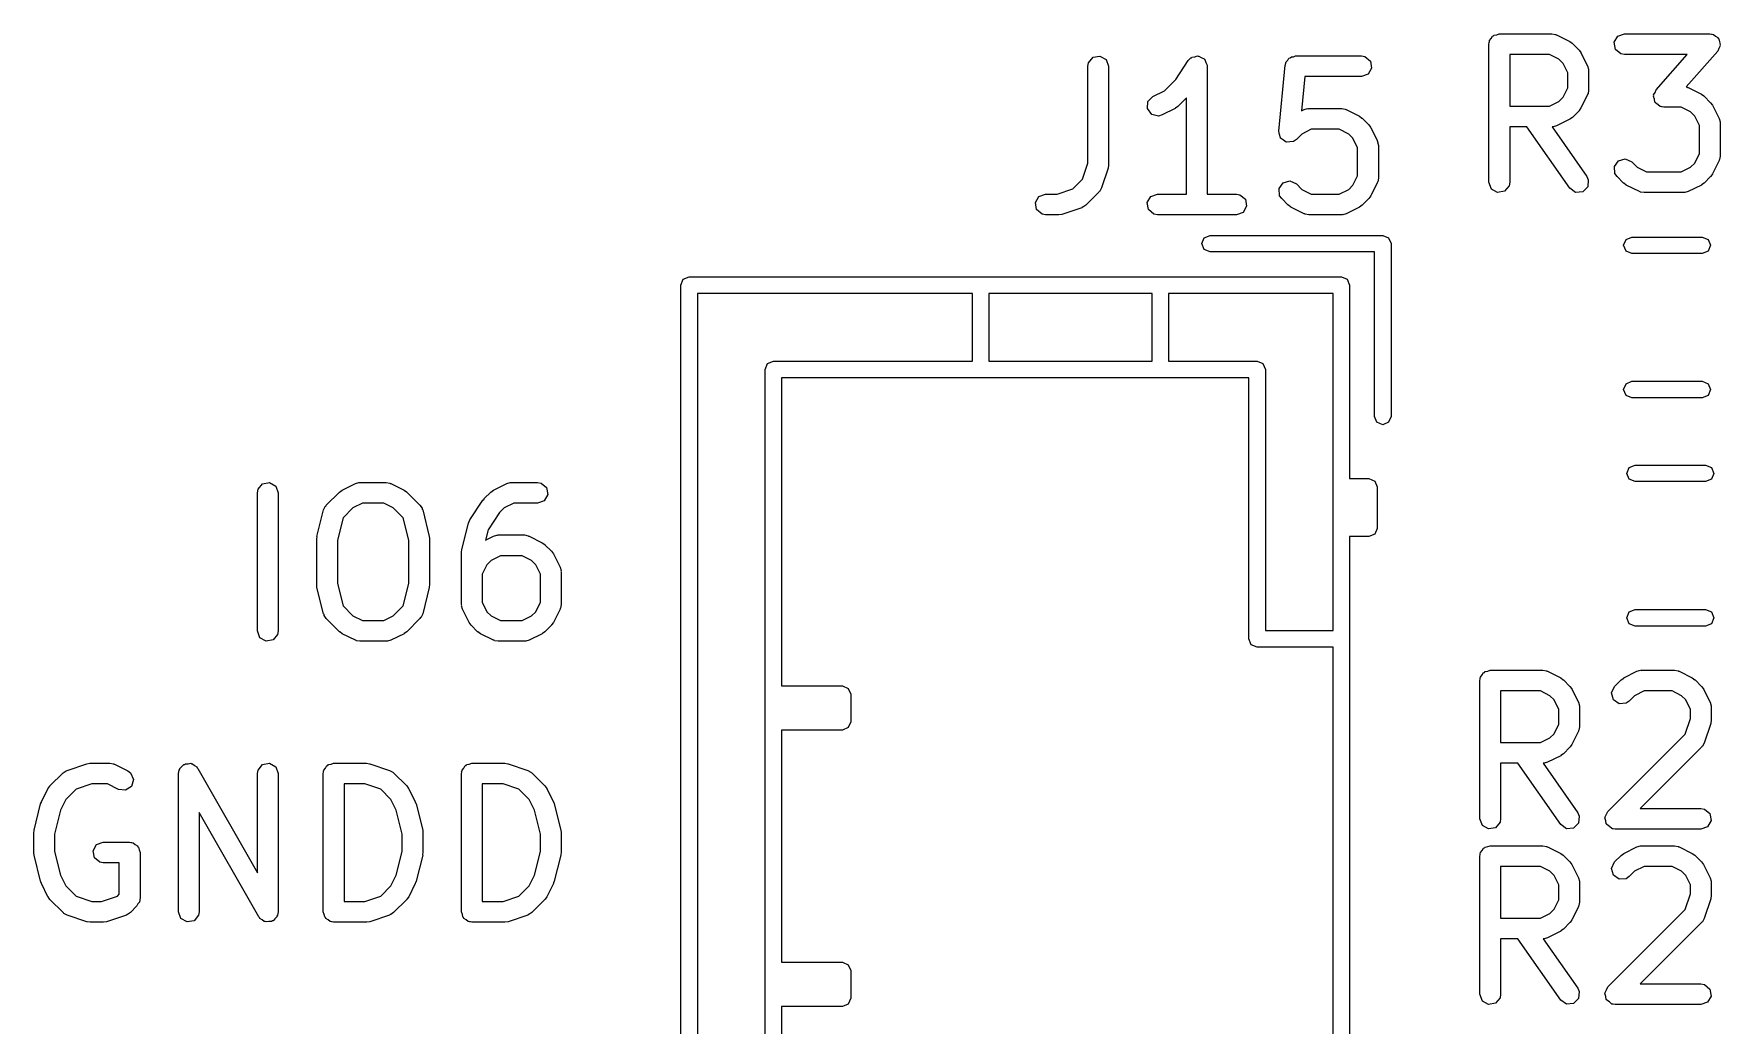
# Model space of a CAD drawing. Extents: x 50 to 157, y -175 to -22.
# Drawn here: x 52.13 to 64.33, y -145.67 to -138.5 of the extents above; entities that cross this region are included whole.
import ezdxf

# ---------------------------------------------------------------- set-up
doc = ezdxf.new("R2010")
doc.units = 0
doc.layers.add('BLACK', color=7, linetype='CONTINUOUS')

msp = doc.modelspace()

# ---------------------------------------------------------------- linework, layer by layer
at = {"layer": 'BLACK', "linetype": 'CONTINUOUS'}
for p, q in [((62.6743, -138.533), (62.684, -138.516)), ((62.684, -138.516), (62.6904, -138.514)), ((62.6904, -138.514), (62.6947, -138.508)), ((62.6947, -138.508), (62.7139, -138.505)), ((62.7139, -138.505), (62.7322, -138.498)), ((62.7322, -138.498), (63.1132, -138.498)), ((63.1132, -138.498), (63.1388, -138.503)), ((63.1388, -138.503), (63.1423, -138.506)), ((63.1423, -138.506), (63.1467, -138.506)), ((63.1467, -138.506), (63.2419, -138.554)), ((63.5631, -138.56), (63.5888, -138.516)), ((63.5888, -138.516), (63.637, -138.498)), ((63.637, -138.498), (64.256, -138.498)), ((64.256, -138.498), (64.2671, -138.5)), ((64.2671, -138.5), (64.2706, -138.5)), ((64.2706, -138.5), (64.2732, -138.501)), ((64.2732, -138.501), (64.2817, -138.503)), ((64.2817, -138.503), (64.2972, -138.516)), ((64.2972, -138.516), (64.3145, -138.526)), ((62.6572, -138.573), (62.6589, -138.564)), ((62.6572, -139.573), (62.6572, -138.573)), ((62.6584, -138.56), (62.66, -138.557)), ((62.6589, -138.564), (62.6584, -138.56)), ((62.66, -138.557), (62.6617, -138.548)), ((62.6617, -138.548), (62.6743, -138.533)), ((63.2419, -138.554), (63.26, -138.567)), ((63.26, -138.567), (63.2614, -138.568)), ((63.2614, -138.568), (63.3091, -138.616)), ((63.3091, -138.616), (63.3219, -138.634)), ((63.3219, -138.634), (63.3231, -138.635)), ((63.3231, -138.635), (63.3707, -138.73)), ((63.572, -138.611), (63.5631, -138.56)), ((63.6113, -138.644), (63.572, -138.611)), ((64.3125, -138.623), (64.085, -138.883)), ((64.3198, -138.604), (64.3125, -138.623)), ((64.3145, -138.526), (64.3164, -138.532)), ((64.3164, -138.532), (64.321, -138.536)), ((64.3299, -138.586), (64.3198, -138.604)), ((64.321, -138.536), (64.3245, -138.556)), ((64.3245, -138.556), (64.331, -138.575)), ((64.331, -138.575), (64.3288, -138.581)), ((64.3288, -138.581), (64.3299, -138.586)), ((59.7545, -138.733), (59.759, -138.708)), ((59.7545, -139.435), (59.7545, -138.733)), ((59.759, -138.708), (59.792, -138.668)), ((59.792, -138.668), (59.8425, -138.66)), ((59.8425, -138.66), (59.8869, -138.685)), ((59.8869, -138.685), (59.9045, -138.733)), ((59.9045, -138.733), (59.9045, -139.448)), ((60.3902, -138.828), (60.4814, -138.692)), ((60.4814, -138.692), (60.4993, -138.673)), ((60.4993, -138.673), (60.5035, -138.672)), ((60.5035, -138.672), (60.5063, -138.668)), ((60.5063, -138.668), (60.5277, -138.665)), ((60.5277, -138.665), (60.5486, -138.659)), ((60.5486, -138.659), (60.5525, -138.66)), ((60.5525, -138.66), (60.5568, -138.66)), ((60.5568, -138.66), (60.5756, -138.67)), ((60.5756, -138.67), (60.5956, -138.679)), ((60.5956, -138.679), (60.5975, -138.683)), ((60.5975, -138.683), (60.6012, -138.685)), ((60.6012, -138.685), (60.6087, -138.706)), ((60.6087, -138.706), (60.6183, -138.725)), ((60.6183, -138.725), (60.6173, -138.729)), ((60.6173, -138.729), (60.6188, -138.733)), ((60.6188, -138.733), (60.6188, -139.658)), ((61.1358, -139.202), (61.1834, -138.726)), ((61.1834, -138.726), (61.1845, -138.722)), ((61.1842, -138.72), (61.1857, -138.718)), ((61.1845, -138.722), (61.1842, -138.72)), ((61.1857, -138.718), (61.1905, -138.701)), ((61.1905, -138.701), (61.2019, -138.69)), ((61.2019, -138.69), (61.2098, -138.676)), ((61.2098, -138.676), (61.2197, -138.672)), ((61.2197, -138.672), (61.2272, -138.665)), ((61.2272, -138.665), (61.2431, -138.664)), ((61.2431, -138.664), (61.258, -138.658)), ((61.258, -138.658), (61.7342, -138.658)), ((61.7342, -138.658), (61.7599, -138.663)), ((61.7599, -138.663), (61.7992, -138.696)), ((61.8081, -138.746), (61.7824, -138.791)), ((61.7992, -138.696), (61.8081, -138.746)), ((62.8072, -138.648), (62.8072, -139.022)), ((63.0955, -138.648), (62.8072, -138.648)), ((63.164, -138.683), (63.0955, -138.648)), ((63.1944, -138.713), (63.164, -138.683)), ((63.2286, -138.782), (63.1944, -138.713)), ((63.3707, -138.73), (63.3781, -138.755)), ((63.3781, -138.755), (63.3771, -138.76)), ((63.3771, -138.76), (63.3786, -138.764)), ((63.637, -138.648), (63.6113, -138.644)), ((64.0907, -138.648), (63.637, -138.648)), ((63.8662, -138.905), (64.0907, -138.648)), ((60.3089, -138.91), (60.3902, -138.828)), ((61.3259, -138.808), (61.3011, -139.057)), ((61.7342, -138.808), (61.3259, -138.808)), ((61.7824, -138.791), (61.7342, -138.808)), ((63.2286, -138.889), (63.2286, -138.782)), ((63.3786, -138.764), (63.3786, -138.907)), ((64.085, -138.883), (64.0912, -138.884)), ((60.1862, -139.04), (60.1892, -138.989)), ((60.1892, -138.989), (60.2245, -138.952)), ((60.2245, -138.952), (60.3089, -138.91)), ((60.4688, -138.962), (60.4063, -139.025)), ((60.4688, -139.658), (60.4688, -138.962)), ((63.0955, -139.022), (63.164, -138.988)), ((63.164, -138.988), (63.1944, -138.958)), ((63.1944, -138.958), (63.2286, -138.889)), ((63.3707, -138.94), (63.3231, -139.035)), ((63.3712, -138.936), (63.3707, -138.94)), ((63.3741, -138.932), (63.3712, -138.936)), ((63.3786, -138.907), (63.3741, -138.932)), ((63.8477, -138.953), (63.8499, -138.947)), ((63.8542, -138.972), (63.8477, -138.953)), ((63.8488, -138.941), (63.8589, -138.924)), ((63.8499, -138.947), (63.8488, -138.941)), ((63.8577, -138.992), (63.8542, -138.972)), ((63.8623, -138.996), (63.8577, -138.992)), ((63.8589, -138.924), (63.8662, -138.905)), ((63.8643, -139.001), (63.8623, -138.996)), ((63.8815, -139.012), (63.8643, -139.001)), ((64.0912, -138.884), (64.0946, -138.887)), ((64.0946, -138.887), (64.0991, -138.887)), ((64.0991, -138.887), (64.1943, -138.935)), ((64.1943, -138.935), (64.2123, -138.948)), ((64.2123, -138.948), (64.2138, -138.949)), ((64.2138, -138.949), (64.2614, -138.997)), ((64.2614, -138.997), (64.2743, -139.015)), ((60.2167, -139.082), (60.1862, -139.04)), ((60.2666, -139.094), (60.2167, -139.082)), ((60.2916, -139.086), (60.2666, -139.094)), ((60.3868, -139.039), (60.2916, -139.086)), ((60.388, -139.037), (60.3868, -139.039)), ((60.4063, -139.025), (60.388, -139.037)), ((61.3011, -139.057), (61.3197, -139.047)), ((61.3197, -139.047), (61.3447, -139.04)), ((61.3447, -139.04), (61.3491, -139.041)), ((61.3491, -139.041), (61.3533, -139.039)), ((61.3533, -139.039), (61.5914, -139.039)), ((61.5914, -139.039), (61.617, -139.044)), ((61.617, -139.044), (61.6205, -139.047)), ((61.6205, -139.047), (61.6249, -139.047)), ((61.6249, -139.047), (61.7202, -139.095)), ((61.7202, -139.095), (61.7382, -139.108)), ((61.7382, -139.108), (61.7397, -139.109)), ((61.7397, -139.109), (61.7873, -139.157)), ((62.8072, -139.022), (63.0955, -139.022)), ((63.2419, -139.117), (63.1467, -139.164)), ((63.2431, -139.115), (63.2419, -139.117)), ((63.2614, -139.103), (63.2431, -139.115)), ((63.3091, -139.055), (63.2614, -139.103)), ((63.3097, -139.054), (63.3091, -139.055)), ((63.3231, -139.035), (63.3097, -139.054)), ((63.897, -139.025), (63.8815, -139.012)), ((63.9055, -139.026), (63.897, -139.025)), ((63.9081, -139.028), (63.9055, -139.026)), ((63.9116, -139.027), (63.9081, -139.028)), ((63.9227, -139.029), (63.9116, -139.027)), ((64.0478, -139.029), (63.9227, -139.029)), ((64.1164, -139.064), (64.0478, -139.029)), ((64.1468, -139.094), (64.1164, -139.064)), ((64.181, -139.163), (64.1468, -139.094)), ((64.2743, -139.015), (64.2755, -139.016)), ((64.2755, -139.016), (64.3231, -139.111)), ((64.3231, -139.111), (64.3305, -139.136)), ((61.1422, -139.227), (61.1357, -139.203)), ((61.1357, -139.203), (61.1359, -139.203)), ((61.1359, -139.203), (61.1358, -139.202)), ((61.1485, -139.252), (61.1422, -139.227)), ((61.3025, -139.224), (61.2635, -139.263)), ((61.371, -139.189), (61.3025, -139.224)), ((61.5737, -139.189), (61.371, -139.189)), ((61.6422, -139.224), (61.5737, -139.189)), ((61.6726, -139.254), (61.6422, -139.224)), ((61.7873, -139.157), (61.8001, -139.175)), ((61.8001, -139.175), (61.8013, -139.176)), ((61.8013, -139.176), (61.8489, -139.271)), ((62.9313, -139.172), (62.8072, -139.172)), ((62.8072, -139.172), (62.8072, -139.573)), ((63.2422, -139.616), (62.9313, -139.172)), ((63.1174, -139.171), (63.1141, -139.172)), ((63.1141, -139.172), (63.3651, -139.53)), ((63.1217, -139.172), (63.1174, -139.171)), ((63.1467, -139.164), (63.1217, -139.172)), ((64.181, -139.365), (64.181, -139.163)), ((64.3305, -139.136), (64.3295, -139.141)), ((64.3295, -139.141), (64.331, -139.145)), ((64.331, -139.145), (64.331, -139.383)), ((61.1489, -139.252), (61.1485, -139.252)), ((61.149, -139.253), (61.1489, -139.252)), ((61.1696, -139.267), (61.149, -139.253)), ((61.1901, -139.282), (61.1696, -139.267)), ((61.1906, -139.282), (61.1901, -139.282)), ((61.191, -139.282), (61.1906, -139.282)), ((61.2161, -139.28), (61.191, -139.282)), ((61.2413, -139.278), (61.2161, -139.28)), ((61.2416, -139.278), (61.2413, -139.278)), ((61.2421, -139.278), (61.2416, -139.278)), ((61.2635, -139.263), (61.2421, -139.278)), ((61.7069, -139.323), (61.6726, -139.254)), ((61.7069, -139.525), (61.7069, -139.323)), ((61.8489, -139.271), (61.8564, -139.296)), ((61.8564, -139.296), (61.8553, -139.301)), ((61.8553, -139.301), (61.8569, -139.305)), ((61.8569, -139.305), (61.8569, -139.543)), ((64.1468, -139.434), (64.181, -139.365)), ((59.7163, -139.55), (59.7545, -139.435)), ((59.9006, -139.471), (59.853, -139.614)), ((59.9045, -139.448), (59.9006, -139.47)), ((59.9006, -139.47), (59.9006, -139.471)), ((63.5645, -139.459), (63.594, -139.417)), ((63.569, -139.51), (63.5645, -139.459)), ((63.594, -139.417), (63.6435, -139.403)), ((63.6435, -139.403), (63.69, -139.425)), ((63.69, -139.425), (63.729, -139.464)), ((63.729, -139.464), (63.7975, -139.498)), ((64.0478, -139.498), (64.1164, -139.464)), ((64.1164, -139.464), (64.1468, -139.434)), ((64.3231, -139.416), (64.2755, -139.512)), ((64.3236, -139.412), (64.3231, -139.416)), ((64.3265, -139.409), (64.3236, -139.412)), ((64.331, -139.383), (64.3265, -139.409)), ((59.6461, -139.62), (59.7163, -139.55)), ((59.853, -139.614), (59.8406, -139.637)), ((61.138, -139.619), (61.1674, -139.577)), ((61.1674, -139.577), (61.217, -139.563)), ((61.217, -139.563), (61.2635, -139.585)), ((61.2635, -139.585), (61.3025, -139.624)), ((61.6422, -139.624), (61.6726, -139.594)), ((61.6726, -139.594), (61.7069, -139.525)), ((61.8489, -139.576), (61.8013, -139.672)), ((61.8495, -139.572), (61.8489, -139.576)), ((61.8523, -139.569), (61.8495, -139.572)), ((61.8569, -139.543), (61.8523, -139.569)), ((62.6748, -139.622), (62.6572, -139.573)), ((62.8027, -139.599), (62.7697, -139.638)), ((62.8072, -139.573), (62.8027, -139.599)), ((63.2842, -139.646), (63.2422, -139.616)), ((63.3716, -139.605), (63.3353, -139.641)), ((63.3651, -139.53), (63.3761, -139.554)), ((63.3761, -139.554), (63.3716, -139.605)), ((63.5839, -139.531), (63.569, -139.51)), ((63.6316, -139.579), (63.5839, -139.531)), ((63.633, -139.579), (63.6316, -139.579)), ((63.6511, -139.593), (63.633, -139.579)), ((63.7463, -139.64), (63.6511, -139.593)), ((63.7975, -139.498), (64.0478, -139.498)), ((64.1943, -139.593), (64.0991, -139.64)), ((64.1955, -139.592), (64.1943, -139.593)), ((64.2138, -139.579), (64.1955, -139.592)), ((64.2614, -139.531), (64.2138, -139.579)), ((64.2621, -139.53), (64.2614, -139.531)), ((64.2755, -139.512), (64.2621, -139.53)), ((59.3747, -139.72), (59.4003, -139.676)), ((59.3836, -139.771), (59.3747, -139.72)), ((59.4003, -139.676), (59.4485, -139.658)), ((59.4485, -139.658), (59.5316, -139.658)), ((59.5316, -139.658), (59.6461, -139.62)), ((59.8349, -139.644), (59.7397, -139.739)), ((59.8368, -139.639), (59.8349, -139.644)), ((59.8406, -139.637), (59.8368, -139.639)), ((60.1842, -139.72), (60.2098, -139.676)), ((60.1931, -139.771), (60.1842, -139.72)), ((60.2098, -139.676), (60.258, -139.658)), ((60.258, -139.658), (60.4688, -139.658)), ((60.6188, -139.658), (60.8295, -139.658)), ((60.8295, -139.658), (60.8551, -139.663)), ((60.8551, -139.663), (60.8944, -139.696)), ((60.8944, -139.696), (60.9033, -139.746)), ((61.1425, -139.67), (61.138, -139.619)), ((61.1574, -139.691), (61.1425, -139.67)), ((61.205, -139.739), (61.1574, -139.691)), ((61.3025, -139.624), (61.371, -139.658)), ((61.371, -139.658), (61.5737, -139.658)), ((61.5737, -139.658), (61.6422, -139.624)), ((61.7873, -139.691), (61.7397, -139.739)), ((61.788, -139.69), (61.7873, -139.691)), ((61.8013, -139.672), (61.788, -139.69)), ((62.7192, -139.647), (62.6748, -139.622)), ((62.7697, -139.638), (62.7192, -139.647)), ((63.3353, -139.641), (63.2842, -139.646)), ((63.7507, -139.641), (63.7463, -139.64)), ((63.7542, -139.644), (63.7507, -139.641)), ((63.7798, -139.648), (63.7542, -139.644)), ((64.0655, -139.648), (63.7798, -139.648)), ((64.0698, -139.647), (64.0655, -139.648)), ((64.0741, -139.648), (64.0698, -139.647)), ((64.0991, -139.64), (64.0741, -139.648)), ((59.4229, -139.804), (59.3836, -139.771)), ((59.4485, -139.808), (59.4229, -139.804)), ((59.5438, -139.808), (59.4485, -139.808)), ((59.5453, -139.808), (59.5438, -139.808)), ((59.5675, -139.805), (59.5453, -139.808)), ((59.7103, -139.757), (59.5675, -139.805)), ((59.7138, -139.754), (59.7103, -139.757)), ((59.7183, -139.754), (59.7138, -139.754)), ((59.7397, -139.739), (59.7183, -139.754)), ((60.2324, -139.804), (60.1931, -139.771)), ((60.258, -139.808), (60.2324, -139.804)), ((60.8295, -139.808), (60.258, -139.808)), ((60.8777, -139.791), (60.8295, -139.808)), ((60.9033, -139.746), (60.8777, -139.791)), ((61.2065, -139.739), (61.205, -139.739)), ((61.2245, -139.753), (61.2065, -139.739)), ((61.3197, -139.8), (61.2245, -139.753)), ((61.3242, -139.801), (61.3197, -139.8)), ((61.3276, -139.804), (61.3242, -139.801)), ((61.3533, -139.808), (61.3276, -139.804)), ((61.5914, -139.808), (61.3533, -139.808)), ((61.5956, -139.807), (61.5914, -139.808)), ((61.6, -139.808), (61.5956, -139.807)), ((61.6249, -139.8), (61.6, -139.808)), ((61.7202, -139.753), (61.6249, -139.8)), ((61.7213, -139.752), (61.7202, -139.753)), ((61.7397, -139.739), (61.7213, -139.752)), ((60.579, -140.017), (60.5966, -139.975)), ((60.5966, -139.975), (60.639, -139.957)), ((60.639, -139.957), (61.889, -139.957)), ((61.889, -139.957), (61.9314, -139.975)), ((61.9314, -139.975), (61.949, -140.017)), ((63.6493, -139.986), (63.6918, -139.969)), ((63.6918, -139.969), (64.2012, -139.969)), ((64.2012, -139.969), (64.2437, -139.986)), ((60.5966, -140.059), (60.579, -140.017)), ((60.639, -140.077), (60.5966, -140.059)), ((61.829, -140.077), (60.639, -140.077)), ((61.829, -141.267), (61.829, -140.077)), ((61.949, -140.017), (61.949, -141.267)), ((63.6318, -140.028), (63.6493, -139.986)), ((63.6493, -140.071), (63.6318, -140.028)), ((63.6918, -140.088), (63.6493, -140.071)), ((64.2012, -140.088), (63.6918, -140.088)), ((64.2437, -140.071), (64.2012, -140.088)), ((64.2437, -139.986), (64.2612, -140.028)), ((64.2612, -140.028), (64.2437, -140.071)), ((56.809, -140.317), (56.8266, -140.275)), ((56.809, -150.437), (56.809, -140.317)), ((56.8266, -140.275), (56.869, -140.257)), ((56.869, -140.257), (61.589, -140.257)), ((61.589, -140.257), (61.6314, -140.275)), ((61.6314, -140.275), (61.649, -140.317)), ((61.649, -140.317), (61.649, -141.717)), ((56.929, -140.377), (56.929, -150.377)), ((58.919, -140.377), (56.929, -140.377)), ((58.919, -140.867), (58.919, -140.377)), ((59.039, -140.377), (59.039, -140.867)), ((60.219, -140.377), (59.039, -140.377)), ((60.219, -140.867), (60.219, -140.377)), ((61.529, -140.377), (60.339, -140.377)), ((60.339, -140.377), (60.339, -140.867)), ((61.529, -142.817), (61.529, -140.377)), ((57.419, -140.927), (57.4366, -140.885)), ((57.419, -149.827), (57.419, -140.927)), ((57.4366, -140.885), (57.479, -140.867)), ((57.479, -140.867), (58.919, -140.867)), ((59.039, -140.867), (60.219, -140.867)), ((60.339, -140.867), (60.979, -140.867)), ((60.979, -140.867), (61.0214, -140.885)), ((61.0214, -140.885), (61.039, -140.927)), ((61.039, -140.927), (61.039, -142.817)), ((60.919, -140.987), (57.539, -140.987)), ((57.539, -140.987), (57.539, -143.217)), ((60.919, -142.877), (60.919, -140.987)), ((63.6318, -141.073), (63.6493, -141.031)), ((63.6493, -141.116), (63.6318, -141.073)), ((63.6493, -141.031), (63.6918, -141.013)), ((63.6918, -141.013), (64.2012, -141.013)), ((64.2012, -141.013), (64.2437, -141.031)), ((64.2437, -141.031), (64.2612, -141.073)), ((64.2612, -141.073), (64.2437, -141.116)), ((63.6918, -141.133), (63.6493, -141.116)), ((64.2012, -141.133), (63.6918, -141.133)), ((64.2437, -141.116), (64.2012, -141.133)), ((61.8466, -141.309), (61.829, -141.267)), ((61.889, -141.327), (61.8466, -141.309)), ((61.9314, -141.309), (61.889, -141.327)), ((61.949, -141.267), (61.9314, -141.309)), ((63.6553, -141.679), (63.6728, -141.637)), ((63.6728, -141.722), (63.6553, -141.679)), ((63.6728, -141.637), (63.7153, -141.619)), ((63.7153, -141.619), (64.2247, -141.619)), ((64.2247, -141.619), (64.2672, -141.637)), ((64.2672, -141.637), (64.2847, -141.679)), ((64.2847, -141.679), (64.2672, -141.722)), ((53.7458, -141.819), (53.7503, -141.794)), ((53.7503, -141.794), (53.7833, -141.754)), ((53.7833, -141.754), (53.8339, -141.745)), ((53.8339, -141.745), (53.8783, -141.771)), ((53.8783, -141.771), (53.8959, -141.819)), ((54.3392, -141.814), (54.3576, -141.801)), ((54.3576, -141.801), (54.3587, -141.8)), ((54.3587, -141.8), (54.454, -141.752)), ((54.454, -141.752), (54.4789, -141.745)), ((54.4789, -141.745), (54.4833, -141.746)), ((54.4833, -141.746), (54.4875, -141.744)), ((54.4875, -141.744), (54.678, -141.744)), ((54.678, -141.744), (54.7037, -141.749)), ((54.7037, -141.749), (54.7071, -141.752)), ((54.7071, -141.752), (54.7116, -141.752)), ((54.7116, -141.752), (54.8068, -141.8)), ((54.8068, -141.8), (54.8248, -141.813)), ((55.4345, -141.814), (55.4528, -141.801)), ((55.4528, -141.801), (55.454, -141.8)), ((55.454, -141.8), (55.5492, -141.752)), ((55.5492, -141.752), (55.5742, -141.745)), ((55.5742, -141.745), (55.5786, -141.746)), ((55.5786, -141.746), (55.5828, -141.744)), ((55.5828, -141.744), (55.7732, -141.744)), ((55.7732, -141.744), (55.7989, -141.749)), ((55.7989, -141.749), (55.8382, -141.782)), ((55.8382, -141.782), (55.8471, -141.832)), ((61.649, -141.717), (61.789, -141.717)), ((61.789, -141.717), (61.8314, -141.735)), ((61.8314, -141.735), (61.849, -141.777)), ((61.849, -141.777), (61.849, -142.077)), ((63.7153, -141.739), (63.6728, -141.722)), ((64.2247, -141.739), (63.7153, -141.739)), ((64.2672, -141.722), (64.2247, -141.739)), ((53.7458, -142.819), (53.7458, -141.819)), ((53.8959, -141.819), (53.8959, -142.819)), ((54.2243, -141.944), (54.2349, -141.92)), ((54.2349, -141.92), (54.2409, -141.916)), ((54.2409, -141.916), (54.244, -141.909)), ((54.244, -141.909), (54.3392, -141.814)), ((54.4367, -141.929), (54.3648, -142.001)), ((54.5052, -141.894), (54.4367, -141.929)), ((54.6603, -141.894), (54.5052, -141.894)), ((54.7288, -141.929), (54.6603, -141.894)), ((54.8007, -142.001), (54.7288, -141.929)), ((54.8248, -141.813), (54.8263, -141.814)), ((54.8263, -141.814), (54.9215, -141.909)), ((54.9215, -141.909), (54.9365, -141.931)), ((54.9365, -141.931), (54.9371, -141.938)), ((55.2822, -142.016), (55.3775, -141.873)), ((55.3775, -141.873), (55.3854, -141.865)), ((55.3854, -141.865), (55.3868, -141.862)), ((55.3868, -141.862), (55.4345, -141.814)), ((55.532, -141.929), (55.4982, -141.962)), ((55.6005, -141.894), (55.532, -141.929)), ((55.7732, -141.894), (55.6005, -141.894)), ((55.8215, -141.877), (55.7732, -141.894)), ((55.8471, -141.832), (55.8215, -141.877)), ((54.1766, -142.135), (54.2243, -141.944)), ((54.3648, -142.001), (54.3245, -142.162)), ((54.8411, -142.162), (54.8007, -142.001)), ((54.9371, -141.938), (54.9413, -141.944)), ((54.9413, -141.944), (54.9889, -142.135)), ((55.2243, -142.23), (55.2719, -142.039)), ((55.2719, -142.039), (55.2821, -142.016)), ((55.2821, -142.016), (55.2822, -142.016)), ((55.4982, -141.962), (55.4143, -142.088)), ((54.1744, -142.153), (54.177, -142.138)), ((54.1744, -142.486), (54.1744, -142.153)), ((54.177, -142.138), (54.1766, -142.135)), ((54.3245, -142.162), (54.3245, -142.477)), ((54.8411, -142.477), (54.8411, -142.162)), ((54.9889, -142.135), (54.99, -142.149)), ((54.99, -142.149), (54.9911, -142.153)), ((54.9911, -142.153), (54.9911, -142.486)), ((55.4143, -142.088), (55.3958, -142.162)), ((55.3958, -142.162), (55.454, -142.133)), ((55.454, -142.133), (55.4789, -142.126)), ((55.4789, -142.126), (55.4833, -142.127)), ((55.4833, -142.127), (55.4875, -142.125)), ((55.4875, -142.125), (55.678, -142.125)), ((55.678, -142.125), (55.7037, -142.13)), ((55.7037, -142.13), (55.7071, -142.133)), ((55.7071, -142.133), (55.7116, -142.133)), ((55.7116, -142.133), (55.8068, -142.181)), ((61.789, -142.137), (61.649, -142.137)), ((61.649, -142.137), (61.649, -150.437)), ((61.8314, -142.119), (61.789, -142.137)), ((61.849, -142.077), (61.8314, -142.119)), ((55.222, -142.248), (55.2246, -142.233)), ((55.222, -142.629), (55.222, -142.248)), ((55.2246, -142.233), (55.2243, -142.23)), ((55.5052, -142.275), (55.4367, -142.31)), ((55.6603, -142.275), (55.5052, -142.275)), ((55.7288, -142.31), (55.6603, -142.275)), ((55.8068, -142.181), (55.8248, -142.194)), ((55.8248, -142.194), (55.8263, -142.195)), ((55.8263, -142.195), (55.8739, -142.243)), ((55.8739, -142.243), (55.8868, -142.261)), ((55.8868, -142.261), (55.888, -142.262)), ((55.888, -142.262), (55.9356, -142.357)), ((55.4063, -142.34), (55.3721, -142.409)), ((55.3721, -142.409), (55.3721, -142.611)), ((55.4367, -142.31), (55.4063, -142.34)), ((55.7592, -142.34), (55.7288, -142.31)), ((55.7934, -142.409), (55.7592, -142.34)), ((55.7934, -142.611), (55.7934, -142.409)), ((55.9356, -142.357), (55.943, -142.382)), ((55.943, -142.382), (55.942, -142.387)), ((55.942, -142.387), (55.9435, -142.391)), ((55.9435, -142.391), (55.9435, -142.629)), ((54.1756, -142.489), (54.1744, -142.486)), ((54.1766, -142.504), (54.1756, -142.489)), ((54.2243, -142.695), (54.1766, -142.504)), ((54.3245, -142.477), (54.3648, -142.638)), ((54.8007, -142.638), (54.8411, -142.477)), ((54.9889, -142.504), (54.9413, -142.695)), ((54.9911, -142.486), (54.9885, -142.501)), ((54.9885, -142.501), (54.9889, -142.504)), ((54.3648, -142.638), (54.4367, -142.71)), ((54.7288, -142.71), (54.8007, -142.638)), ((55.2235, -142.633), (55.222, -142.629)), ((55.2225, -142.637), (55.2235, -142.633)), ((55.2299, -142.662), (55.2225, -142.637)), ((55.2776, -142.758), (55.2299, -142.662)), ((55.3721, -142.611), (55.4063, -142.68)), ((55.7592, -142.68), (55.7934, -142.611)), ((55.9356, -142.662), (55.888, -142.758)), ((55.9361, -142.658), (55.9356, -142.662)), ((55.939, -142.655), (55.9361, -142.658)), ((55.9435, -142.629), (55.939, -142.655)), ((63.6728, -142.682), (63.7153, -142.665)), ((63.7153, -142.665), (64.2247, -142.665)), ((64.2247, -142.665), (64.2672, -142.682)), ((54.2284, -142.701), (54.2243, -142.695)), ((54.229, -142.708), (54.2284, -142.701)), ((54.244, -142.73), (54.229, -142.708)), ((54.3392, -142.825), (54.244, -142.73)), ((54.4367, -142.71), (54.5052, -142.744)), ((54.5052, -142.744), (54.6603, -142.744)), ((54.6603, -142.744), (54.7288, -142.71)), ((54.9215, -142.73), (54.8263, -142.825)), ((54.9247, -142.723), (54.9215, -142.73)), ((54.9307, -142.719), (54.9247, -142.723)), ((54.9413, -142.695), (54.9307, -142.719)), ((55.2787, -142.759), (55.2776, -142.758)), ((55.2916, -142.777), (55.2787, -142.759)), ((55.3392, -142.825), (55.2916, -142.777)), ((55.4063, -142.68), (55.4367, -142.71)), ((55.4367, -142.71), (55.5052, -142.744)), ((55.5052, -142.744), (55.6603, -142.744)), ((55.6603, -142.744), (55.7288, -142.71)), ((55.7288, -142.71), (55.7592, -142.68)), ((55.8739, -142.777), (55.8263, -142.825)), ((55.8746, -142.776), (55.8739, -142.777)), ((55.888, -142.758), (55.8746, -142.776)), ((63.6553, -142.725), (63.6728, -142.682)), ((63.6728, -142.767), (63.6553, -142.725)), ((63.7153, -142.784), (63.6728, -142.767)), ((64.2247, -142.784), (63.7153, -142.784)), ((64.2672, -142.767), (64.2247, -142.784)), ((64.2672, -142.682), (64.2847, -142.725)), ((64.2847, -142.725), (64.2672, -142.767)), ((53.7634, -142.868), (53.7458, -142.819)), ((53.8078, -142.893), (53.7634, -142.868)), ((53.8584, -142.884), (53.8078, -142.893)), ((53.8914, -142.845), (53.8584, -142.884)), ((53.8959, -142.819), (53.8914, -142.845)), ((54.3407, -142.826), (54.3392, -142.825)), ((54.3587, -142.839), (54.3407, -142.826)), ((54.454, -142.886), (54.3587, -142.839)), ((54.4584, -142.887), (54.454, -142.886)), ((54.4619, -142.89), (54.4584, -142.887)), ((54.4875, -142.894), (54.4619, -142.89)), ((54.678, -142.894), (54.4875, -142.894)), ((54.6822, -142.893), (54.678, -142.894)), ((54.6866, -142.894), (54.6822, -142.893)), ((54.7116, -142.886), (54.6866, -142.894)), ((54.8068, -142.839), (54.7116, -142.886)), ((54.8079, -142.838), (54.8068, -142.839)), ((54.8263, -142.825), (54.8079, -142.838)), ((55.3407, -142.826), (55.3392, -142.825)), ((55.3587, -142.839), (55.3407, -142.826)), ((55.454, -142.886), (55.3587, -142.839)), ((55.4584, -142.887), (55.454, -142.886)), ((55.4619, -142.89), (55.4584, -142.887)), ((55.4875, -142.894), (55.4619, -142.89)), ((55.678, -142.894), (55.4875, -142.894)), ((55.6822, -142.893), (55.678, -142.894)), ((55.6866, -142.894), (55.6822, -142.893)), ((55.7116, -142.886), (55.6866, -142.894)), ((55.8068, -142.839), (55.7116, -142.886)), ((55.8079, -142.838), (55.8068, -142.839)), ((55.8263, -142.825), (55.8079, -142.838)), ((60.9366, -142.919), (60.919, -142.877)), ((61.039, -142.817), (61.529, -142.817)), ((60.979, -142.937), (60.9366, -142.919)), ((61.529, -142.937), (60.979, -142.937)), ((61.529, -147.817), (61.529, -142.937)), ((62.5945, -143.162), (62.5962, -143.153)), ((62.5962, -143.153), (62.6088, -143.138)), ((62.6088, -143.138), (62.6185, -143.121)), ((62.6185, -143.121), (62.6249, -143.119)), ((62.6249, -143.119), (62.6292, -143.113)), ((62.6292, -143.113), (62.6484, -143.11)), ((62.6484, -143.11), (62.6667, -143.103)), ((62.6667, -143.103), (63.0477, -143.103)), ((63.0477, -143.103), (63.0733, -143.108)), ((63.0733, -143.108), (63.0768, -143.111)), ((63.0768, -143.111), (63.0812, -143.111)), ((63.0812, -143.111), (63.1764, -143.159)), ((63.6332, -143.159), (63.7284, -143.111)), ((63.7284, -143.111), (63.7534, -143.104)), ((63.7534, -143.104), (63.7577, -143.105)), ((63.7577, -143.105), (63.762, -143.103)), ((63.762, -143.103), (64, -143.103)), ((64, -143.103), (64.0257, -143.108)), ((64.0257, -143.108), (64.0291, -143.111)), ((64.0291, -143.111), (64.0336, -143.111)), ((64.0336, -143.111), (64.1288, -143.159)), ((57.539, -143.217), (57.979, -143.217)), ((57.979, -143.217), (58.0214, -143.235)), ((58.0214, -143.235), (58.039, -143.277)), ((58.039, -143.277), (58.039, -143.477)), ((62.5917, -143.178), (62.5934, -143.169)), ((62.5917, -144.178), (62.5917, -143.178)), ((62.5929, -143.165), (62.5945, -143.162)), ((62.5934, -143.169), (62.5929, -143.165)), ((62.7417, -143.253), (62.7417, -143.627)), ((63.03, -143.253), (62.7417, -143.253)), ((63.0985, -143.288), (63.03, -143.253)), ((63.1764, -143.159), (63.1945, -143.172)), ((63.1945, -143.172), (63.1959, -143.173)), ((63.1959, -143.173), (63.2436, -143.221)), ((63.2436, -143.221), (63.2564, -143.239)), ((63.2564, -143.239), (63.2576, -143.24)), ((63.2576, -143.24), (63.3052, -143.335)), ((63.5444, -143.267), (63.5661, -143.221)), ((63.5577, -143.317), (63.5444, -143.267)), ((63.5661, -143.221), (63.6137, -143.173)), ((63.6137, -143.173), (63.632, -143.16)), ((63.632, -143.16), (63.6332, -143.159)), ((63.7797, -143.253), (63.7111, -143.288)), ((63.9823, -143.253), (63.7797, -143.253)), ((64.0509, -143.288), (63.9823, -143.253)), ((64.1288, -143.159), (64.1468, -143.172)), ((64.1468, -143.172), (64.1483, -143.173)), ((64.1483, -143.173), (64.1959, -143.221)), ((64.1959, -143.221), (64.2088, -143.239)), ((64.2088, -143.239), (64.21, -143.24)), ((64.21, -143.24), (64.2576, -143.335)), ((63.1289, -143.318), (63.0985, -143.288)), ((63.1631, -143.387), (63.1289, -143.318)), ((63.1631, -143.494), (63.1631, -143.387)), ((63.3052, -143.335), (63.3126, -143.36)), ((63.3126, -143.36), (63.3116, -143.365)), ((63.3116, -143.365), (63.3131, -143.369)), ((63.3131, -143.369), (63.3131, -143.512)), ((63.5997, -143.346), (63.5577, -143.317)), ((63.6508, -143.342), (63.5997, -143.346)), ((63.6721, -143.327), (63.6508, -143.342)), ((63.7111, -143.288), (63.6721, -143.327)), ((64.0813, -143.318), (64.0509, -143.288)), ((64.1155, -143.387), (64.0813, -143.318)), ((64.1155, -143.452), (64.1155, -143.387)), ((64.2576, -143.335), (64.265, -143.36)), ((64.265, -143.36), (64.264, -143.365)), ((64.264, -143.365), (64.2655, -143.369)), ((64.2655, -143.369), (64.2655, -143.464)), ((58.0214, -143.519), (57.979, -143.537)), ((58.039, -143.477), (58.0214, -143.519)), ((63.1289, -143.563), (63.1631, -143.494)), ((63.3131, -143.512), (63.3086, -143.537)), ((64.0774, -143.566), (64.1155, -143.452)), ((64.2617, -143.488), (64.2141, -143.631)), ((64.2655, -143.464), (64.2616, -143.486)), ((64.2616, -143.486), (64.2617, -143.488)), ((57.979, -143.537), (57.539, -143.537)), ((57.539, -143.537), (57.539, -145.217)), ((62.7417, -143.627), (63.03, -143.627)), ((63.03, -143.627), (63.0985, -143.593)), ((63.0985, -143.593), (63.1289, -143.563)), ((63.2576, -143.64), (63.2442, -143.659)), ((63.3052, -143.545), (63.2576, -143.64)), ((63.3057, -143.541), (63.3052, -143.545)), ((63.3086, -143.537), (63.3057, -143.541)), ((63.5184, -144.125), (64.0774, -143.566)), ((64.2141, -143.631), (64.2017, -143.654)), ((63.1764, -143.722), (63.0812, -143.769)), ((63.1776, -143.72), (63.1764, -143.722)), ((63.1959, -143.708), (63.1776, -143.72)), ((63.2436, -143.66), (63.1959, -143.708)), ((63.2442, -143.659), (63.2436, -143.66)), ((64.1959, -143.66), (63.7525, -144.103)), ((64.1978, -143.656), (64.1959, -143.66)), ((64.2017, -143.654), (64.1978, -143.656)), ((52.244, -143.941), (52.3392, -143.846)), ((52.3392, -143.846), (52.3606, -143.831)), ((52.3606, -143.831), (52.365, -143.831)), ((52.365, -143.831), (52.3686, -143.828)), ((52.3686, -143.828), (52.5114, -143.78)), ((52.5114, -143.78), (52.5336, -143.777)), ((52.5336, -143.777), (52.5351, -143.776)), ((52.5351, -143.776), (52.678, -143.776)), ((52.678, -143.776), (52.7037, -143.781)), ((52.7037, -143.781), (52.7071, -143.784)), ((52.7071, -143.784), (52.7116, -143.784)), ((52.7116, -143.784), (52.8068, -143.832)), ((52.8068, -143.832), (52.8277, -143.847)), ((52.8277, -143.847), (52.8481, -143.895)), ((53.1744, -143.851), (53.1789, -143.826)), ((53.1744, -144.851), (53.1744, -143.851)), ((53.1789, -143.826), (53.1834, -143.82)), ((53.1834, -143.82), (53.1846, -143.814)), ((53.1846, -143.814), (53.1995, -143.801)), ((53.1995, -143.801), (53.2119, -143.786)), ((53.2119, -143.786), (53.2187, -143.785)), ((53.2187, -143.785), (53.2241, -143.781)), ((53.2241, -143.781), (53.2434, -143.781)), ((53.2434, -143.781), (53.2625, -143.777)), ((53.2625, -143.777), (53.2685, -143.781)), ((53.2685, -143.781), (53.2754, -143.781)), ((53.2754, -143.781), (53.2902, -143.793)), ((53.2902, -143.793), (53.3069, -143.803)), ((53.3069, -143.803), (53.3093, -143.81)), ((53.3093, -143.81), (53.3146, -143.814)), ((53.3146, -143.814), (53.7458, -144.569)), ((53.7458, -143.851), (53.7503, -143.826)), ((53.7458, -144.569), (53.7458, -143.851)), ((53.7503, -143.826), (53.7833, -143.786)), ((53.7833, -143.786), (53.8339, -143.777)), ((53.8339, -143.777), (53.8783, -143.803)), ((53.8783, -143.803), (53.8959, -143.851)), ((53.8959, -143.851), (53.8959, -144.851)), ((54.222, -143.851), (54.2237, -143.842)), ((54.222, -144.851), (54.222, -143.851)), ((54.2232, -143.838), (54.2248, -143.835)), ((54.2237, -143.842), (54.2232, -143.838)), ((54.2248, -143.835), (54.2265, -143.826)), ((54.2265, -143.826), (54.2391, -143.811)), ((54.2391, -143.811), (54.2488, -143.794)), ((54.2488, -143.794), (54.2552, -143.792)), ((54.2552, -143.792), (54.2595, -143.786)), ((54.2595, -143.786), (54.2787, -143.783)), ((54.2787, -143.783), (54.2971, -143.776)), ((54.2971, -143.776), (54.5351, -143.776)), ((54.5351, -143.776), (54.5572, -143.78)), ((54.5572, -143.78), (54.5589, -143.78)), ((54.5589, -143.78), (54.7017, -143.828)), ((54.7017, -143.828), (54.7247, -143.84)), ((54.7247, -143.84), (54.727, -143.844)), ((54.727, -143.844), (54.7311, -143.846)), ((54.7311, -143.846), (54.8263, -143.941)), ((55.222, -143.851), (55.2237, -143.842)), ((55.222, -144.851), (55.222, -143.851)), ((55.2232, -143.838), (55.2248, -143.835)), ((55.2237, -143.842), (55.2232, -143.838)), ((55.2248, -143.835), (55.2265, -143.826)), ((55.2265, -143.826), (55.2391, -143.811)), ((55.2391, -143.811), (55.2488, -143.794)), ((55.2488, -143.794), (55.2552, -143.792)), ((55.2552, -143.792), (55.2595, -143.786)), ((55.2595, -143.786), (55.2787, -143.783)), ((55.2787, -143.783), (55.2971, -143.776)), ((55.2971, -143.776), (55.5351, -143.776)), ((55.5351, -143.776), (55.5572, -143.78)), ((55.5572, -143.78), (55.5589, -143.78)), ((55.5589, -143.78), (55.7017, -143.828)), ((55.7017, -143.828), (55.7247, -143.84)), ((55.7247, -143.84), (55.727, -143.844)), ((55.727, -143.844), (55.7311, -143.846)), ((55.7311, -143.846), (55.8263, -143.941)), ((62.8658, -143.777), (62.7417, -143.777)), ((62.7417, -143.777), (62.7417, -144.178)), ((63.1767, -144.221), (62.8658, -143.777)), ((63.0519, -143.776), (63.0486, -143.777)), ((63.0486, -143.777), (63.2996, -144.135)), ((63.0562, -143.777), (63.0519, -143.776)), ((63.0812, -143.769), (63.0562, -143.777)), ((52.1823, -144.056), (52.2299, -143.961)), ((52.2299, -143.961), (52.2433, -143.943)), ((52.2433, -143.943), (52.244, -143.941)), ((52.4328, -143.965), (52.3587, -144.039)), ((52.5473, -143.926), (52.4328, -143.965)), ((52.6603, -143.926), (52.5473, -143.926)), ((52.7397, -143.966), (52.6603, -143.926)), ((52.7907, -143.972), (52.7397, -143.966)), ((52.8335, -143.944), (52.7907, -143.972)), ((52.8481, -143.895), (52.8335, -143.944)), ((54.3721, -143.926), (54.3721, -144.776)), ((54.523, -143.926), (54.3721, -143.926)), ((54.6375, -143.965), (54.523, -143.926)), ((54.7116, -144.039), (54.6375, -143.965)), ((54.8263, -143.941), (54.8392, -143.96)), ((54.8392, -143.96), (54.8404, -143.961)), ((54.8404, -143.961), (54.888, -144.056)), ((55.3721, -143.926), (55.3721, -144.776)), ((55.523, -143.926), (55.3721, -143.926)), ((55.6375, -143.965), (55.523, -143.926)), ((55.7116, -144.039), (55.6375, -143.965)), ((55.8263, -143.941), (55.8392, -143.96)), ((55.8392, -143.96), (55.8404, -143.961)), ((55.8404, -143.961), (55.888, -144.056)), ((52.129, -144.262), (52.1766, -144.071)), ((52.1766, -144.071), (52.1819, -144.059)), ((52.1819, -144.059), (52.1823, -144.056)), ((52.3202, -144.116), (52.2769, -144.289)), ((52.3587, -144.039), (52.3202, -144.116)), ((54.7501, -144.116), (54.7116, -144.039)), ((54.7934, -144.289), (54.7501, -144.116)), ((54.888, -144.056), (54.8917, -144.068)), ((54.8917, -144.068), (54.8937, -144.071)), ((54.8937, -144.071), (54.9413, -144.262)), ((55.7501, -144.116), (55.7116, -144.039)), ((55.7934, -144.289), (55.7501, -144.116)), ((55.888, -144.056), (55.8917, -144.068)), ((55.8917, -144.068), (55.8937, -144.071)), ((55.8937, -144.071), (55.9413, -144.262)), ((63.5089, -144.146), (63.5184, -144.125)), ((63.7525, -144.103), (64.1905, -144.103)), ((64.1905, -144.103), (64.2162, -144.108)), ((64.2162, -144.108), (64.2555, -144.141)), ((53.7557, -144.889), (53.3245, -144.134)), ((53.3245, -144.134), (53.3245, -144.851)), ((62.6093, -144.227), (62.5917, -144.178)), ((62.6537, -144.252), (62.6093, -144.227)), ((62.7042, -144.243), (62.6537, -144.252)), ((62.7372, -144.204), (62.7042, -144.243)), ((62.7417, -144.178), (62.7372, -144.204)), ((63.2187, -144.251), (63.1767, -144.221)), ((63.2698, -144.246), (63.2187, -144.251)), ((63.3061, -144.21), (63.2698, -144.246)), ((63.2996, -144.135), (63.3106, -144.159)), ((63.3106, -144.159), (63.3061, -144.21)), ((63.4968, -144.172), (63.4982, -144.169)), ((63.5026, -144.194), (63.4968, -144.172)), ((63.4976, -144.165), (63.5089, -144.146)), ((63.4982, -144.169), (63.4976, -144.165)), ((63.5065, -144.216), (63.5026, -144.194)), ((63.5092, -144.218), (63.5065, -144.216)), ((63.51, -144.221), (63.5092, -144.218)), ((63.5285, -144.234), (63.51, -144.221)), ((63.5458, -144.249), (63.5285, -144.234)), ((63.5504, -144.25), (63.5458, -144.249)), ((63.5521, -144.251), (63.5504, -144.25)), ((63.5554, -144.251), (63.5521, -144.251)), ((63.5715, -144.253), (63.5554, -144.251)), ((64.1905, -144.253), (63.5715, -144.253)), ((64.2387, -144.236), (64.1905, -144.253)), ((64.2644, -144.191), (64.2387, -144.236)), ((64.2555, -144.141), (64.2644, -144.191)), ((52.1268, -144.28), (52.1294, -144.265)), ((52.1268, -144.423), (52.1268, -144.28)), ((52.1294, -144.265), (52.129, -144.262)), ((52.2769, -144.289), (52.2769, -144.414)), ((52.5565, -144.41), (52.5821, -144.365)), ((52.5821, -144.365), (52.6304, -144.348)), ((52.6304, -144.348), (52.8209, -144.348)), ((52.8209, -144.348), (52.8306, -144.349)), ((52.8306, -144.349), (52.8339, -144.349)), ((52.8339, -144.349), (52.8368, -144.351)), ((52.8368, -144.351), (52.8465, -144.352)), ((52.8465, -144.352), (52.8615, -144.365)), ((52.8615, -144.365), (52.8783, -144.375)), ((52.8783, -144.375), (52.8807, -144.381)), ((54.7934, -144.414), (54.7934, -144.289)), ((54.9413, -144.262), (54.9423, -144.277)), ((54.9423, -144.277), (54.9435, -144.28)), ((54.9435, -144.28), (54.9435, -144.423)), ((55.7934, -144.414), (55.7934, -144.289)), ((55.9413, -144.262), (55.9423, -144.277)), ((55.9423, -144.277), (55.9435, -144.28)), ((55.9435, -144.28), (55.9435, -144.423)), ((62.6484, -144.38), (62.6667, -144.373)), ((62.6667, -144.373), (63.0477, -144.373)), ((63.0477, -144.373), (63.0733, -144.378)), ((63.7284, -144.381), (63.7534, -144.374)), ((63.7534, -144.374), (63.7577, -144.375)), ((63.7577, -144.375), (63.762, -144.373)), ((63.762, -144.373), (64, -144.373)), ((64, -144.373), (64.0257, -144.378)), ((52.128, -144.426), (52.1268, -144.423)), ((52.129, -144.441), (52.128, -144.426)), ((52.1766, -144.631), (52.129, -144.441)), ((52.2769, -144.414), (52.3202, -144.587)), ((52.5654, -144.46), (52.5565, -144.41)), ((52.6047, -144.493), (52.5654, -144.46)), ((52.6304, -144.498), (52.6047, -144.493)), ((52.8807, -144.381), (52.8858, -144.385)), ((52.8858, -144.385), (52.8892, -144.404)), ((52.8892, -144.404), (52.8959, -144.423)), ((52.8959, -144.423), (52.8959, -144.756)), ((54.7501, -144.587), (54.7934, -144.414)), ((54.9413, -144.441), (54.8937, -144.631)), ((54.9435, -144.423), (54.9409, -144.438)), ((54.9409, -144.438), (54.9413, -144.441)), ((55.7501, -144.587), (55.7934, -144.414)), ((55.9413, -144.441), (55.8937, -144.631)), ((55.9435, -144.423), (55.9409, -144.438)), ((55.9409, -144.438), (55.9413, -144.441)), ((62.5917, -144.448), (62.5934, -144.439)), ((62.5917, -145.448), (62.5917, -144.448)), ((62.5929, -144.435), (62.5945, -144.432)), ((62.5934, -144.439), (62.5929, -144.435)), ((62.5945, -144.432), (62.5962, -144.423)), ((62.5962, -144.423), (62.6088, -144.408)), ((62.6088, -144.408), (62.6185, -144.391)), ((62.6185, -144.391), (62.6249, -144.389)), ((62.6249, -144.389), (62.6292, -144.383)), ((62.6292, -144.383), (62.6484, -144.38)), ((63.0733, -144.378), (63.0768, -144.381)), ((63.0768, -144.381), (63.0812, -144.381)), ((63.0812, -144.381), (63.1764, -144.429)), ((63.1764, -144.429), (63.1945, -144.442)), ((63.1945, -144.442), (63.1959, -144.443)), ((63.1959, -144.443), (63.2436, -144.491)), ((63.2436, -144.491), (63.2564, -144.509)), ((63.5444, -144.537), (63.5661, -144.491)), ((63.5661, -144.491), (63.6137, -144.443)), ((63.6137, -144.443), (63.632, -144.43)), ((63.632, -144.43), (63.6332, -144.429)), ((63.6332, -144.429), (63.7284, -144.381)), ((64.0257, -144.378), (64.0291, -144.381)), ((64.0291, -144.381), (64.0336, -144.381)), ((64.0336, -144.381), (64.1288, -144.429)), ((64.1288, -144.429), (64.1468, -144.442)), ((64.1468, -144.442), (64.1483, -144.443)), ((64.1483, -144.443), (64.1959, -144.491)), ((64.1959, -144.491), (64.2088, -144.509)), ((52.3202, -144.587), (52.3587, -144.664)), ((52.7458, -144.498), (52.6304, -144.498)), ((52.7458, -144.725), (52.7458, -144.498)), ((54.7116, -144.664), (54.7501, -144.587)), ((55.7116, -144.664), (55.7501, -144.587)), ((62.7417, -144.523), (62.7417, -144.897)), ((63.03, -144.523), (62.7417, -144.523)), ((63.0985, -144.558), (63.03, -144.523)), ((63.1289, -144.588), (63.0985, -144.558)), ((63.1631, -144.657), (63.1289, -144.588)), ((63.2564, -144.509), (63.2576, -144.51)), ((63.2576, -144.51), (63.3052, -144.605)), ((63.3052, -144.605), (63.3126, -144.63)), ((63.5577, -144.587), (63.5444, -144.537)), ((63.5997, -144.616), (63.5577, -144.587)), ((63.6508, -144.612), (63.5997, -144.616)), ((63.6721, -144.597), (63.6508, -144.612)), ((63.7111, -144.558), (63.6721, -144.597)), ((63.7797, -144.523), (63.7111, -144.558)), ((63.9823, -144.523), (63.7797, -144.523)), ((64.0509, -144.558), (63.9823, -144.523)), ((64.0813, -144.588), (64.0509, -144.558)), ((64.1155, -144.657), (64.0813, -144.588)), ((64.2088, -144.509), (64.21, -144.51)), ((64.21, -144.51), (64.2576, -144.605)), ((64.2576, -144.605), (64.265, -144.63)), ((52.1786, -144.634), (52.1766, -144.631)), ((52.1823, -144.647), (52.1786, -144.634)), ((52.2299, -144.742), (52.1823, -144.647)), ((52.3587, -144.664), (52.4328, -144.738)), ((52.4328, -144.738), (52.5473, -144.776)), ((52.6182, -144.776), (52.7327, -144.738)), ((52.7327, -144.738), (52.7458, -144.725)), ((54.523, -144.776), (54.6375, -144.738)), ((54.6375, -144.738), (54.7116, -144.664)), ((54.888, -144.647), (54.8404, -144.742)), ((54.8884, -144.643), (54.888, -144.647)), ((54.8937, -144.631), (54.8884, -144.643)), ((55.523, -144.776), (55.6375, -144.738)), ((55.6375, -144.738), (55.7116, -144.664)), ((55.888, -144.647), (55.8404, -144.742)), ((55.8884, -144.643), (55.888, -144.647)), ((55.8937, -144.631), (55.8884, -144.643)), ((63.1631, -144.764), (63.1631, -144.657)), ((63.3126, -144.63), (63.3116, -144.635)), ((63.3116, -144.635), (63.3131, -144.639)), ((63.3131, -144.639), (63.3131, -144.782)), ((64.0774, -144.836), (64.1155, -144.722)), ((64.1155, -144.722), (64.1155, -144.657)), ((64.2655, -144.734), (64.2616, -144.756)), ((64.265, -144.63), (64.264, -144.635)), ((64.264, -144.635), (64.2655, -144.639)), ((64.2655, -144.639), (64.2655, -144.734)), ((52.2311, -144.743), (52.2299, -144.742)), ((52.244, -144.762), (52.2311, -144.743)), ((52.3392, -144.857), (52.244, -144.762)), ((52.3433, -144.859), (52.3392, -144.857)), ((52.3456, -144.863), (52.3433, -144.859)), ((52.3686, -144.875), (52.3456, -144.863)), ((52.5473, -144.776), (52.6182, -144.776)), ((52.8263, -144.857), (52.805, -144.872)), ((52.8739, -144.809), (52.8263, -144.857)), ((52.8808, -144.794), (52.8739, -144.809)), ((52.8914, -144.782), (52.8808, -144.794)), ((52.8942, -144.766), (52.8914, -144.782)), ((52.8956, -144.763), (52.8942, -144.766)), ((52.8959, -144.756), (52.8951, -144.761)), ((52.8951, -144.761), (52.8956, -144.763)), ((53.1919, -144.9), (53.1744, -144.851)), ((53.3245, -144.851), (53.3199, -144.877)), ((53.8959, -144.851), (53.8914, -144.877)), ((54.2287, -144.87), (54.222, -144.851)), ((54.3721, -144.776), (54.523, -144.776)), ((54.7311, -144.857), (54.7097, -144.872)), ((54.8263, -144.762), (54.7311, -144.857)), ((54.827, -144.76), (54.8263, -144.762)), ((54.8404, -144.742), (54.827, -144.76)), ((55.2287, -144.87), (55.222, -144.851)), ((55.3721, -144.776), (55.523, -144.776)), ((55.7311, -144.857), (55.7097, -144.872)), ((55.8263, -144.762), (55.7311, -144.857)), ((55.827, -144.76), (55.8263, -144.762)), ((55.8404, -144.742), (55.827, -144.76)), ((63.03, -144.897), (63.0985, -144.863)), ((63.0985, -144.863), (63.1289, -144.833)), ((63.1289, -144.833), (63.1631, -144.764)), ((63.3052, -144.815), (63.2576, -144.91)), ((63.3057, -144.811), (63.3052, -144.815)), ((63.3086, -144.807), (63.3057, -144.811)), ((63.3131, -144.782), (63.3086, -144.807)), ((63.5184, -145.395), (64.0774, -144.836)), ((64.2617, -144.758), (64.2141, -144.901)), ((64.2616, -144.756), (64.2617, -144.758)), ((52.5114, -144.923), (52.3686, -144.875)), ((52.5131, -144.923), (52.5114, -144.923)), ((52.5351, -144.926), (52.5131, -144.923)), ((52.6304, -144.926), (52.5351, -144.926)), ((52.6319, -144.926), (52.6304, -144.926)), ((52.6541, -144.923), (52.6319, -144.926)), ((52.797, -144.875), (52.6541, -144.923)), ((52.8005, -144.872), (52.797, -144.875)), ((52.805, -144.872), (52.8005, -144.872)), ((53.2364, -144.925), (53.1919, -144.9)), ((53.287, -144.916), (53.2364, -144.925)), ((53.3199, -144.877), (53.287, -144.916)), ((53.761, -144.893), (53.7557, -144.889)), ((53.7634, -144.9), (53.761, -144.893)), ((53.7801, -144.909), (53.7634, -144.9)), ((53.7949, -144.922), (53.7801, -144.909)), ((53.8018, -144.922), (53.7949, -144.922)), ((53.8078, -144.925), (53.8018, -144.922)), ((53.8269, -144.922), (53.8078, -144.925)), ((53.8462, -144.922), (53.8269, -144.922)), ((53.8515, -144.918), (53.8462, -144.922)), ((53.8584, -144.916), (53.8515, -144.918)), ((53.8708, -144.902), (53.8584, -144.916)), ((53.8857, -144.889), (53.8708, -144.902)), ((53.8869, -144.882), (53.8857, -144.889)), ((53.8914, -144.877), (53.8869, -144.882)), ((54.2321, -144.889), (54.2287, -144.87)), ((54.2373, -144.893), (54.2321, -144.889)), ((54.2396, -144.9), (54.2373, -144.893)), ((54.2565, -144.909), (54.2396, -144.9)), ((54.2714, -144.922), (54.2565, -144.909)), ((54.2811, -144.924), (54.2714, -144.922)), ((54.284, -144.925), (54.2811, -144.924)), ((54.2873, -144.925), (54.284, -144.925)), ((54.2971, -144.926), (54.2873, -144.925)), ((54.5351, -144.926), (54.2971, -144.926)), ((54.5367, -144.926), (54.5351, -144.926)), ((54.5589, -144.923), (54.5367, -144.926)), ((54.7017, -144.875), (54.5589, -144.923)), ((54.7052, -144.872), (54.7017, -144.875)), ((54.7097, -144.872), (54.7052, -144.872)), ((55.2321, -144.889), (55.2287, -144.87)), ((55.2373, -144.893), (55.2321, -144.889)), ((55.2396, -144.9), (55.2373, -144.893)), ((55.2565, -144.909), (55.2396, -144.9)), ((55.2714, -144.922), (55.2565, -144.909)), ((55.2811, -144.924), (55.2714, -144.922)), ((55.284, -144.925), (55.2811, -144.924)), ((55.2873, -144.925), (55.284, -144.925)), ((55.2971, -144.926), (55.2873, -144.925)), ((55.5351, -144.926), (55.2971, -144.926)), ((55.5367, -144.926), (55.5351, -144.926)), ((55.5589, -144.923), (55.5367, -144.926)), ((55.7017, -144.875), (55.5589, -144.923)), ((55.7052, -144.872), (55.7017, -144.875)), ((55.7097, -144.872), (55.7052, -144.872)), ((62.7417, -144.897), (63.03, -144.897)), ((63.1959, -144.978), (63.1776, -144.99)), ((63.2436, -144.93), (63.1959, -144.978)), ((63.2442, -144.929), (63.2436, -144.93)), ((63.2576, -144.91), (63.2442, -144.929)), ((64.1959, -144.93), (63.7525, -145.373)), ((64.1978, -144.926), (64.1959, -144.93)), ((64.2017, -144.924), (64.1978, -144.926)), ((64.2141, -144.901), (64.2017, -144.924)), ((62.8658, -145.047), (62.7417, -145.047)), ((62.7417, -145.047), (62.7417, -145.448)), ((63.1767, -145.491), (62.8658, -145.047)), ((63.0519, -145.046), (63.0486, -145.047)), ((63.0486, -145.047), (63.2996, -145.405)), ((63.0562, -145.047), (63.0519, -145.046)), ((63.0812, -145.039), (63.0562, -145.047)), ((63.1764, -144.992), (63.0812, -145.039)), ((63.1776, -144.99), (63.1764, -144.992)), ((57.539, -145.217), (57.979, -145.217)), ((57.979, -145.217), (58.0214, -145.235)), ((58.0214, -145.235), (58.039, -145.277)), ((58.039, -145.277), (58.039, -145.477)), ((62.6093, -145.497), (62.5917, -145.448)), ((62.7372, -145.474), (62.7042, -145.513)), ((62.7417, -145.448), (62.7372, -145.474)), ((63.2996, -145.405), (63.3106, -145.429)), ((63.3106, -145.429), (63.3061, -145.48)), ((63.4968, -145.442), (63.4982, -145.439)), ((63.5026, -145.464), (63.4968, -145.442)), ((63.4976, -145.435), (63.5089, -145.416)), ((63.4982, -145.439), (63.4976, -145.435)), ((63.5065, -145.486), (63.5026, -145.464)), ((63.5089, -145.416), (63.5184, -145.395)), ((63.7525, -145.373), (64.1905, -145.373)), ((64.1905, -145.373), (64.2162, -145.378)), ((64.2162, -145.378), (64.2555, -145.411)), ((64.2644, -145.461), (64.2387, -145.506)), ((64.2555, -145.411), (64.2644, -145.461)), ((57.979, -145.537), (57.539, -145.537)), ((57.539, -145.537), (57.539, -147.217)), ((58.0214, -145.519), (57.979, -145.537)), ((58.039, -145.477), (58.0214, -145.519)), ((62.6537, -145.522), (62.6093, -145.497)), ((62.7042, -145.513), (62.6537, -145.522)), ((63.2187, -145.521), (63.1767, -145.491)), ((63.2698, -145.516), (63.2187, -145.521)), ((63.3061, -145.48), (63.2698, -145.516)), ((63.5092, -145.488), (63.5065, -145.486)), ((63.51, -145.491), (63.5092, -145.488)), ((63.5285, -145.504), (63.51, -145.491)), ((63.5458, -145.519), (63.5285, -145.504)), ((63.5504, -145.52), (63.5458, -145.519)), ((63.5521, -145.521), (63.5504, -145.52)), ((63.5554, -145.521), (63.5521, -145.521)), ((63.5715, -145.523), (63.5554, -145.521)), ((64.1905, -145.523), (63.5715, -145.523)), ((64.2387, -145.506), (64.1905, -145.523))]:
    msp.add_line(p, q, dxfattribs=at)

doc.saveas('drawing.dxf')
